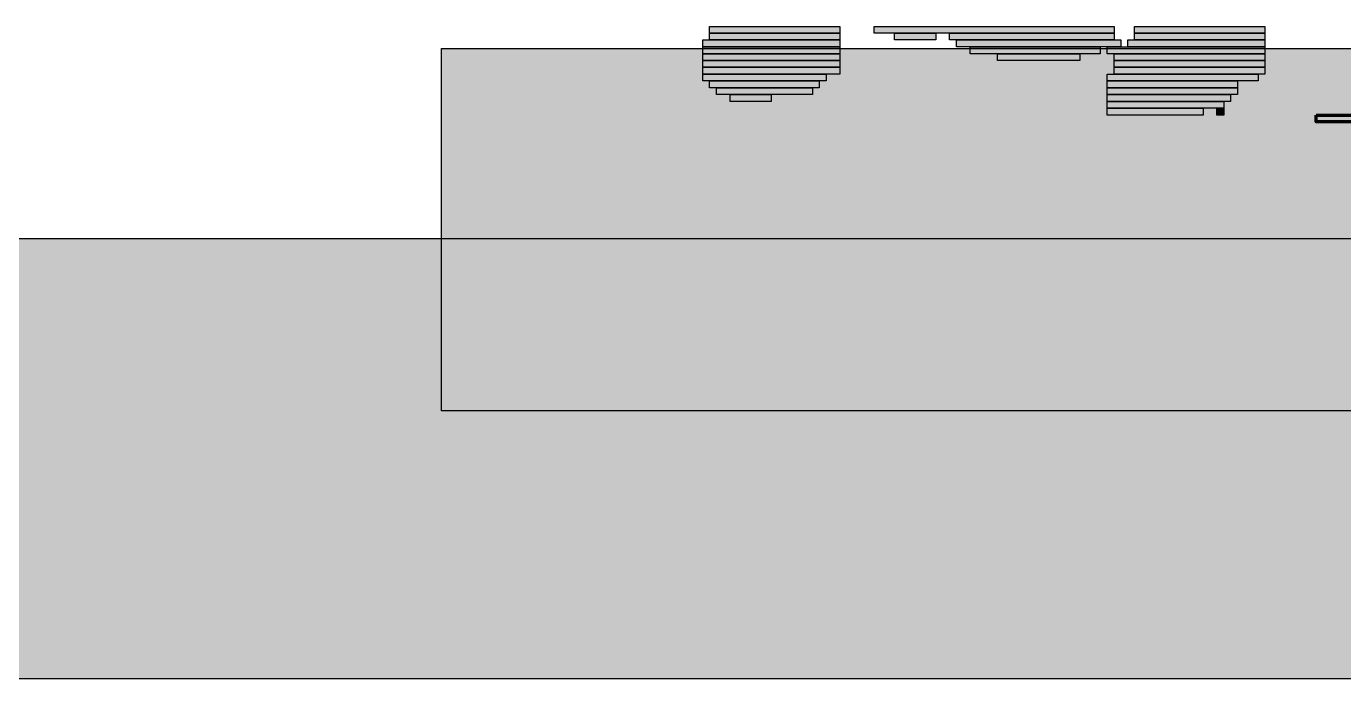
# Model space of a CAD drawing. Header units: millimetres. Extents: x 2 to 42044, y 4087 to 28530.
# Drawn here: x 5215 to 6424, y 7689 to 8287 of the extents above; entities that cross this region are included whole.
import ezdxf

# ---------------------------------------------------------------- set-up
doc = ezdxf.new("R2010")
doc.units = ezdxf.units.MM
doc.header["$LTSCALE"] = 50
for name, color, linetype in [('00_Wand_Bestand', 7, 'Continuous'), ('02_Grundstuecksgrenze', 8, 'Continuous'), ('05_Linien_stark', 7, 'Continuous')]:
    doc.layers.add(name, color=color, linetype=linetype)

msp = doc.modelspace()

# ---------------------------------------------------------------- hatches: boundary and pattern name
at = {"layer": '00_Wand_Bestand'}
for points in [[(5842, 8287.5), (5961.6, 8287.5), (5961.6, 8281.2), (5842, 8281.2)], [(5993.1, 8287.5), (6213.4, 8287.5), (6213.4, 8281.2), (5993.1, 8281.2)], [(6232.2, 8287.5), (6351.9, 8287.5), (6351.9, 8281.2), (6232.2, 8281.2)], [(5835.7, 8275), (5961.6, 8275), (5961.6, 8268.7), (5835.7, 8268.7)], [(5842, 8281.3), (5961.6, 8281.3), (5961.6, 8275), (5842, 8275)], [(6011.9, 8281.3), (6049.7, 8281.3), (6049.7, 8275), (6011.9, 8275)], [(6062.3, 8281.3), (6213.4, 8281.3), (6213.4, 8275), (6062.3, 8275)], [(6068.6, 8275), (6219.7, 8275), (6219.7, 8268.7), (6068.6, 8268.7)], [(6226, 8275), (6351.9, 8275), (6351.9, 8268.7), (6226, 8268.7)], [(6232.2, 8281.3), (6351.9, 8281.3), (6351.9, 8275), (6232.2, 8275)], [(5835.7, 8268.7), (5961.6, 8268.7), (5961.6, 8262.4), (5835.7, 8262.4)], [(5835.7, 8262.4), (5961.6, 8262.4), (5961.6, 8256.2), (5835.7, 8256.2)], [(6081.2, 8268.7), (6200.8, 8268.7), (6200.8, 8262.4), (6081.2, 8262.4)], [(6106.4, 8262.4), (6181.9, 8262.4), (6181.9, 8256.2), (6106.4, 8256.2)], [(6207.1, 8268.7), (6351.9, 8268.7), (6351.9, 8262.4), (6207.1, 8262.4)], [(6213.4, 8262.4), (6351.9, 8262.4), (6351.9, 8256.2), (6213.4, 8256.2)], [(5835.7, 8256.2), (5961.6, 8256.2), (5961.6, 8249.9), (5835.7, 8249.9)], [(5835.7, 8249.9), (5961.6, 8249.9), (5961.6, 8243.6), (5835.7, 8243.6)], [(6213.4, 8256.2), (6351.9, 8256.2), (6351.9, 8249.9), (6213.4, 8249.9)], [(6213.4, 8249.9), (6351.9, 8249.9), (6351.9, 8243.6), (6213.4, 8243.6)], [(5835.7, 8243.6), (5949, 8243.6), (5949, 8237.4), (5835.7, 8237.4)], [(6207.1, 8243.6), (6345.6, 8243.6), (6345.6, 8237.4), (6207.1, 8237.4)], [(5842, 8237.4), (5942.7, 8237.4), (5942.7, 8231.1), (5842, 8231.1)], [(5848.3, 8231.1), (5936.4, 8231.1), (5936.4, 8224.8), (5848.3, 8224.8)], [(6207.1, 8237.4), (6326.7, 8237.4), (6326.7, 8231.1), (6207.1, 8231.1)], [(6207.1, 8231.1), (6326.7, 8231.1), (6326.7, 8224.8), (6207.1, 8224.8)], [(5860.9, 8224.8), (5898.6, 8224.8), (5898.6, 8218.6), (5860.9, 8218.6)], [(6207.1, 8224.8), (6320.4, 8224.8), (6320.4, 8218.6), (6207.1, 8218.6)], [(6207.1, 8218.6), (6314.1, 8218.6), (6314.1, 8212.3), (6207.1, 8212.3)], [(6207.1, 8212.3), (6295.2, 8212.3), (6295.2, 8206), (6207.1, 8206)], [(6307.8, 8212.3), (6314.1, 8212.3), (6314.1, 8206), (6307.8, 8206)]]:
    msp.add_hatch(color=7, dxfattribs=at).paths.add_polyline_path(points)
at = {"layer": '02_Grundstuecksgrenze'}
for points in [[(5595.9, 8267.3), (7388.8, 8267.3), (7388.8, 7934.5), (5595.9, 7934.5)], [(2.2, 8092.7), (7387, 8092.7), (7387, 7688.6), (2.2, 7688.6)]]:
    msp.add_hatch(color=7, dxfattribs=at).paths.add_polyline_path(points)

# ---------------------------------------------------------------- linework, layer by layer
at = {"layer": '00_Wand_Bestand'}
for points in [[(5842, 8287.5), (5961.6, 8287.5), (5961.6, 8281.2), (5842, 8281.2)], [(5993.1, 8287.5), (6213.4, 8287.5), (6213.4, 8281.2), (5993.1, 8281.2)], [(6232.2, 8287.5), (6351.9, 8287.5), (6351.9, 8281.2), (6232.2, 8281.2)], [(5835.7, 8275), (5961.6, 8275), (5961.6, 8268.7), (5835.7, 8268.7)], [(5842, 8281.3), (5961.6, 8281.3), (5961.6, 8275), (5842, 8275)], [(6011.9, 8281.3), (6049.7, 8281.3), (6049.7, 8275), (6011.9, 8275)], [(6062.3, 8281.3), (6213.4, 8281.3), (6213.4, 8275), (6062.3, 8275)], [(6068.6, 8275), (6219.7, 8275), (6219.7, 8268.7), (6068.6, 8268.7)], [(6226, 8275), (6351.9, 8275), (6351.9, 8268.7), (6226, 8268.7)], [(6232.2, 8281.3), (6351.9, 8281.3), (6351.9, 8275), (6232.2, 8275)], [(5835.7, 8268.7), (5961.6, 8268.7), (5961.6, 8262.4), (5835.7, 8262.4)], [(5835.7, 8262.4), (5961.6, 8262.4), (5961.6, 8256.2), (5835.7, 8256.2)], [(6081.2, 8268.7), (6200.8, 8268.7), (6200.8, 8262.4), (6081.2, 8262.4)], [(6106.4, 8262.4), (6181.9, 8262.4), (6181.9, 8256.2), (6106.4, 8256.2)], [(6207.1, 8268.7), (6351.9, 8268.7), (6351.9, 8262.4), (6207.1, 8262.4)], [(6213.4, 8262.4), (6351.9, 8262.4), (6351.9, 8256.2), (6213.4, 8256.2)], [(5835.7, 8256.2), (5961.6, 8256.2), (5961.6, 8249.9), (5835.7, 8249.9)], [(5835.7, 8249.9), (5961.6, 8249.9), (5961.6, 8243.6), (5835.7, 8243.6)], [(6213.4, 8256.2), (6351.9, 8256.2), (6351.9, 8249.9), (6213.4, 8249.9)], [(6213.4, 8249.9), (6351.9, 8249.9), (6351.9, 8243.6), (6213.4, 8243.6)], [(5835.7, 8243.6), (5949, 8243.6), (5949, 8237.4), (5835.7, 8237.4)], [(6207.1, 8243.6), (6345.6, 8243.6), (6345.6, 8237.4), (6207.1, 8237.4)], [(5842, 8237.4), (5942.7, 8237.4), (5942.7, 8231.1), (5842, 8231.1)], [(5848.3, 8231.1), (5936.4, 8231.1), (5936.4, 8224.8), (5848.3, 8224.8)], [(6207.1, 8237.4), (6326.7, 8237.4), (6326.7, 8231.1), (6207.1, 8231.1)], [(6207.1, 8231.1), (6326.7, 8231.1), (6326.7, 8224.8), (6207.1, 8224.8)], [(5860.9, 8224.8), (5898.6, 8224.8), (5898.6, 8218.6), (5860.9, 8218.6)], [(6207.1, 8224.8), (6320.4, 8224.8), (6320.4, 8218.6), (6207.1, 8218.6)], [(6207.1, 8218.6), (6314.1, 8218.6), (6314.1, 8212.3), (6207.1, 8212.3)], [(6207.1, 8212.3), (6295.2, 8212.3), (6295.2, 8206), (6207.1, 8206)], [(6307.8, 8212.3), (6314.1, 8212.3), (6314.1, 8206), (6307.8, 8206)]]:
    msp.add_lwpolyline(points, close=True, dxfattribs=at)
at = {"layer": '02_Grundstuecksgrenze'}
for points in [[(5595.9, 8267.3), (7388.8, 8267.3), (7388.8, 7934.5), (5595.9, 7934.5)], [(2.2, 8092.7), (7387, 8092.7), (7387, 7688.6), (2.2, 7688.6)]]:
    msp.add_lwpolyline(points, close=True, dxfattribs=at)
at = {"layer": '05_Linien_stark', "lineweight": 211}
msp.add_lwpolyline([(6399.1, 8206), (6462, 8206), (6462, 8199.8), (6399.1, 8199.8)], close=True, dxfattribs=at)

doc.saveas('drawing.dxf')
